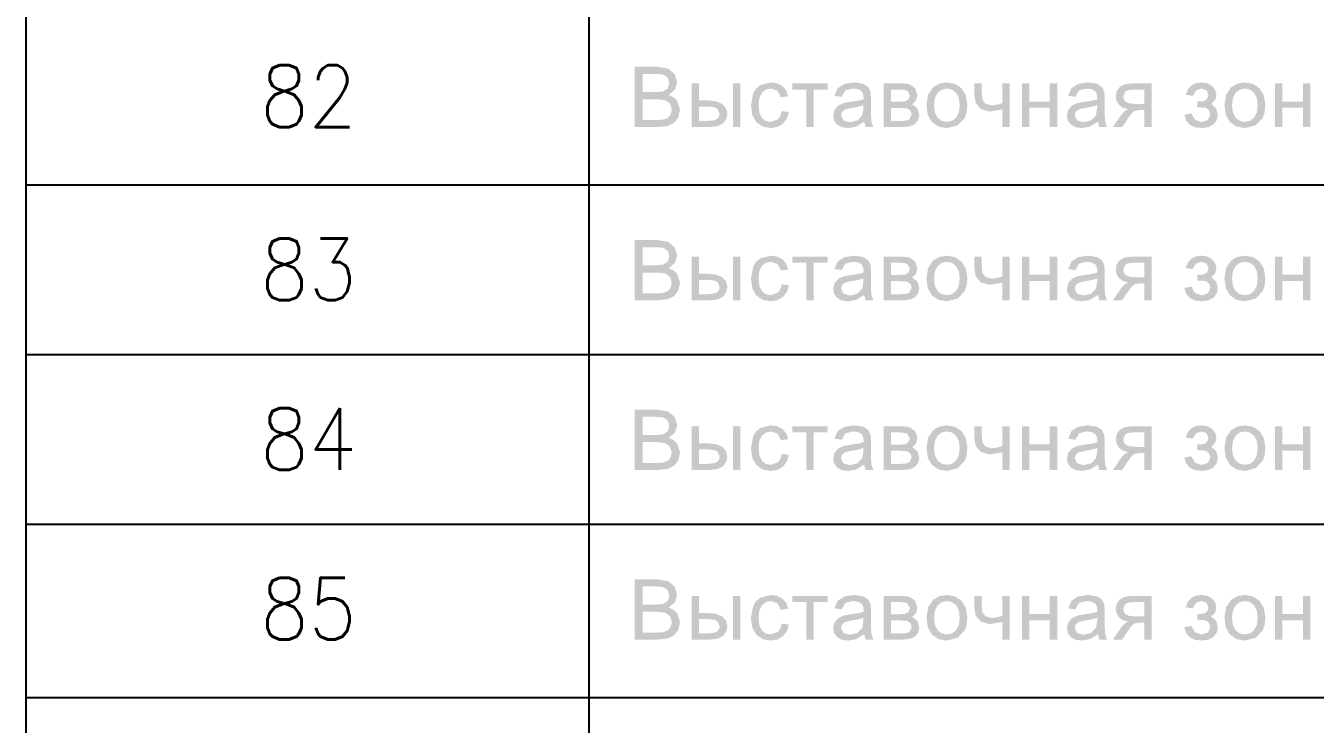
# Model space of a CAD drawing. Header units: millimetres. Extents: x 0 to 420, y 0 to 297.
# Drawn here: x 28.91 to 44.04, y 66.32 to 74.51 of the extents above; entities that cross this region are included whole.
import ezdxf

# ---------------------------------------------------------------- set-up
doc = ezdxf.new("R2010")
doc.units = ezdxf.units.MM
doc.layers.get('0').update_dxf_attribs({"linetype": 'CONTINUOUS'})
doc.styles.get("Standard").update_dxf_attribs({"font": 'STANDARD'})

msp = doc.modelspace()

# ---------------------------------------------------------------- hatches: boundary and pattern name
at = {"true_color": 0x0000fb}
h = msp.add_hatch(color=0, dxfattribs=at)
h.paths.add_polyline_path([(36.055543, 73.321333), (36.055543, 74.028543), (36.321228, 74.028543), (36.450764, 74.007045), (36.527383, 73.940899), (36.555495, 73.847744), (36.53069, 73.761754), (36.456276, 73.697813), (36.513051, 73.671768), (36.554944, 73.633321), (36.58967, 73.526385), (36.568724, 73.433781), (36.51691, 73.368187), (36.439188, 73.332909), (36.325087, 73.321333)], flags=0)
h.paths.add_polyline_path([(36.149249, 73.731437), (36.301936, 73.731437), (36.391233, 73.739706), (36.445252, 73.774432), (36.463442, 73.83672), (36.446354, 73.898456), (36.397847, 73.934836), (36.355266, 73.942277), (36.29036, 73.944758), (36.149249, 73.944758)], flags=0)
h.paths.add_polyline_path([(36.149249, 73.404567), (36.325087, 73.404567), (36.389028, 73.408425), (36.443047, 73.427167), (36.478325, 73.466854), (36.492656, 73.526385), (36.472261, 73.595287), (36.416037, 73.636077), (36.31296, 73.647653), (36.149249, 73.647653)], flags=0)
h = msp.add_hatch(color=0, dxfattribs=at)
h.paths.add_polyline_path([(37.209582, 73.833412), (37.296123, 73.833412), (37.296123, 73.321333), (37.209582, 73.321333)], flags=0)
h.paths.add_polyline_path([(36.723962, 73.833412), (36.810502, 73.833412), (36.810502, 73.633321), (36.920746, 73.633321), (37.01583, 73.62271), (37.08611, 73.591429), (37.129794, 73.541957), (37.144539, 73.476776), (37.132274, 73.4169), (37.096032, 73.366533), (37.03278, 73.332564), (36.940589, 73.321333), (36.723962, 73.321333)], flags=0)
h.paths.add_polyline_path([(36.810502, 73.392991), (36.902004, 73.392991), (36.972284, 73.397952), (37.019413, 73.412835), (37.045734, 73.438742), (37.054691, 73.476225), (37.028233, 73.535205), (36.986409, 73.555049), (36.91358, 73.561663), (36.810502, 73.561663)], flags=0)
for points in [[(37.782222, 73.508747), (37.867109, 73.497722), (37.842236, 73.41883), (37.795451, 73.359367), (37.731303, 73.32216), (37.65434, 73.309758), (37.559186, 73.326777), (37.485117, 73.378109), (37.437023, 73.461687), (37.421176, 73.575444), (37.448737, 73.720413), (37.483394, 73.774639), (37.532521, 73.813569), (37.654891, 73.844988), (37.730408, 73.834308), (37.791041, 73.802544), (37.834519, 73.751626), (37.859392, 73.682931), (37.774505, 73.670253), (37.732061, 73.747423), (37.658199, 73.773881), (37.598529, 73.761961), (37.551263, 73.726477), (37.520533, 73.665774), (37.510473, 73.5782), (37.520119, 73.488489), (37.549609, 73.427718), (37.595222, 73.392991), (37.653238, 73.381416), (37.738676, 73.412284), (37.766443, 73.45204)], [(37.905564, 73.833412), (38.321731, 73.833412), (38.321731, 73.761754), (38.156918, 73.761754), (38.156918, 73.321333), (38.070928, 73.321333), (38.070928, 73.761754), (37.905564, 73.761754)], [(40.041543, 73.833412), (40.128635, 73.833412), (40.128635, 73.736398), (40.135801, 73.645448), (40.17163, 73.59639), (40.243288, 73.575444), (40.299512, 73.581783), (40.370619, 73.601351), (40.370619, 73.833412), (40.457711, 73.833412), (40.457711, 73.321333), (40.370619, 73.321333), (40.370619, 73.528039), (40.221239, 73.502683), (40.118162, 73.532449), (40.057528, 73.604658), (40.041543, 73.699467)], [(40.600048, 73.833412), (40.68714, 73.833412), (40.68714, 73.620643), (40.92747, 73.620643), (40.92747, 73.833412), (41.014562, 73.833412), (41.014562, 73.321333), (40.92747, 73.321333), (40.92747, 73.548434), (40.68714, 73.548434), (40.68714, 73.321333), (40.600048, 73.321333)], [(42.65949, 73.552844), (42.65949, 73.620643), (42.734455, 73.625053), (42.771937, 73.648204), (42.790128, 73.696711), (42.766425, 73.752935), (42.706343, 73.773881), (42.643849, 73.752108), (42.603266, 73.68734), (42.521135, 73.701121), (42.547059, 73.764063), (42.586729, 73.809021), (42.640042, 73.835996), (42.706894, 73.844988), (42.779999, 73.833826), (42.835327, 73.800339), (42.870329, 73.751212), (42.882181, 73.693404), (42.866953, 73.636904), (42.821547, 73.593634), (42.879424, 73.540717), (42.898717, 73.464649), (42.886039, 73.402086), (42.848556, 73.352753), (42.788198, 73.320507), (42.707997, 73.309758), (42.629638, 73.319482), (42.569779, 73.348687), (42.528318, 73.397427), (42.505149, 73.465752), (42.586729, 73.482839), (42.631378, 73.406772), (42.70965, 73.379762), (42.782411, 73.404567), (42.811625, 73.467957), (42.793435, 73.519771), (42.754299, 73.547883), (42.679333, 73.553395)], [(43.57019, 73.833412), (43.657282, 73.833412), (43.657282, 73.620643), (43.897612, 73.620643), (43.897612, 73.833412), (43.984704, 73.833412), (43.984704, 73.321333), (43.897612, 73.321333), (43.897612, 73.548434), (43.657282, 73.548434), (43.657282, 73.321333), (43.57019, 73.321333)], [(37.782222, 71.476747), (37.867109, 71.465722), (37.842236, 71.38683), (37.795451, 71.327367), (37.731303, 71.29016), (37.65434, 71.277758), (37.559186, 71.294777), (37.485117, 71.346109), (37.437023, 71.429687), (37.421176, 71.543444), (37.448737, 71.688413), (37.483394, 71.742639), (37.532521, 71.781569), (37.654891, 71.812988), (37.730408, 71.802308), (37.791041, 71.770544), (37.834519, 71.719626), (37.859392, 71.650931), (37.774505, 71.638253), (37.732061, 71.715423), (37.658199, 71.741881), (37.598529, 71.729961), (37.551263, 71.694477), (37.520533, 71.633774), (37.510473, 71.5462), (37.520119, 71.456489), (37.549609, 71.395718), (37.595222, 71.360991), (37.653238, 71.349416), (37.738676, 71.380284), (37.766443, 71.42004)], [(37.905564, 71.801412), (38.321731, 71.801412), (38.321731, 71.729754), (38.156918, 71.729754), (38.156918, 71.289333), (38.070928, 71.289333), (38.070928, 71.729754), (37.905564, 71.729754)], [(40.041543, 71.801412), (40.128635, 71.801412), (40.128635, 71.704398), (40.135801, 71.613448), (40.17163, 71.56439), (40.243288, 71.543444), (40.299512, 71.549783), (40.370619, 71.569351), (40.370619, 71.801412), (40.457711, 71.801412), (40.457711, 71.289333), (40.370619, 71.289333), (40.370619, 71.496039), (40.221239, 71.470683), (40.118162, 71.500449), (40.057528, 71.572658), (40.041543, 71.667467)], [(40.600048, 71.801412), (40.68714, 71.801412), (40.68714, 71.588643), (40.92747, 71.588643), (40.92747, 71.801412), (41.014562, 71.801412), (41.014562, 71.289333), (40.92747, 71.289333), (40.92747, 71.516434), (40.68714, 71.516434), (40.68714, 71.289333), (40.600048, 71.289333)], [(42.65949, 71.520844), (42.65949, 71.588643), (42.734455, 71.593053), (42.771937, 71.616204), (42.790128, 71.664711), (42.766425, 71.720935), (42.706343, 71.741881), (42.643849, 71.720108), (42.603266, 71.65534), (42.521135, 71.669121), (42.547059, 71.732063), (42.586729, 71.777021), (42.640042, 71.803996), (42.706894, 71.812988), (42.779999, 71.801826), (42.835327, 71.768339), (42.870329, 71.719212), (42.882181, 71.661404), (42.866953, 71.604904), (42.821547, 71.561634), (42.879424, 71.508717), (42.898717, 71.432649), (42.886039, 71.370086), (42.848556, 71.320753), (42.788198, 71.288507), (42.707997, 71.277758), (42.629638, 71.287482), (42.569779, 71.316687), (42.528318, 71.365427), (42.505149, 71.433752), (42.586729, 71.450839), (42.631378, 71.374772), (42.70965, 71.347762), (42.782411, 71.372567), (42.811625, 71.435957), (42.793435, 71.487771), (42.754299, 71.515883), (42.679333, 71.521395)], [(43.57019, 71.801412), (43.657282, 71.801412), (43.657282, 71.588643), (43.897612, 71.588643), (43.897612, 71.801412), (43.984704, 71.801412), (43.984704, 71.289333), (43.897612, 71.289333), (43.897612, 71.516434), (43.657282, 71.516434), (43.657282, 71.289333), (43.57019, 71.289333)], [(37.782222, 69.48708), (37.867109, 69.476056), (37.842236, 69.397163), (37.795451, 69.337701), (37.731303, 69.300493), (37.65434, 69.288091), (37.559186, 69.30511), (37.485117, 69.356442), (37.437023, 69.44002), (37.421176, 69.553777), (37.448737, 69.698747), (37.483394, 69.752972), (37.532521, 69.791902), (37.654891, 69.823321), (37.730408, 69.812641), (37.791041, 69.780878), (37.834519, 69.729959), (37.859392, 69.661264), (37.774505, 69.648586), (37.732061, 69.725756), (37.658199, 69.752214), (37.598529, 69.740294), (37.551263, 69.70481), (37.520533, 69.644107), (37.510473, 69.556533), (37.520119, 69.466823), (37.549609, 69.406051), (37.595222, 69.371325), (37.653238, 69.359749), (37.738676, 69.390617), (37.766443, 69.430374)], [(37.905564, 69.811746), (38.321731, 69.811746), (38.321731, 69.740088), (38.156918, 69.740088), (38.156918, 69.299667), (38.070928, 69.299667), (38.070928, 69.740088), (37.905564, 69.740088)], [(40.041543, 69.811746), (40.128635, 69.811746), (40.128635, 69.714732), (40.135801, 69.623781), (40.17163, 69.574723), (40.243288, 69.553777), (40.299512, 69.560116), (40.370619, 69.579684), (40.370619, 69.811746), (40.457711, 69.811746), (40.457711, 69.299667), (40.370619, 69.299667), (40.370619, 69.506372), (40.221239, 69.481016), (40.118162, 69.510782), (40.057528, 69.582991), (40.041543, 69.6778)], [(40.600048, 69.811746), (40.68714, 69.811746), (40.68714, 69.598977), (40.92747, 69.598977), (40.92747, 69.811746), (41.014562, 69.811746), (41.014562, 69.299667), (40.92747, 69.299667), (40.92747, 69.526767), (40.68714, 69.526767), (40.68714, 69.299667), (40.600048, 69.299667)], [(42.65949, 69.531177), (42.65949, 69.598977), (42.734455, 69.603386), (42.771937, 69.626537), (42.790128, 69.675044), (42.766425, 69.731268), (42.706343, 69.752214), (42.643849, 69.730441), (42.603266, 69.665674), (42.521135, 69.679454), (42.547059, 69.742396), (42.586729, 69.787354), (42.640042, 69.814329), (42.706894, 69.823321), (42.779999, 69.812159), (42.835327, 69.778673), (42.870329, 69.729546), (42.882181, 69.671737), (42.866953, 69.615237), (42.821547, 69.571967), (42.879424, 69.51905), (42.898717, 69.442983), (42.886039, 69.38042), (42.848556, 69.331086), (42.788198, 69.29884), (42.707997, 69.288091), (42.629638, 69.297815), (42.569779, 69.327021), (42.528318, 69.37576), (42.505149, 69.444085), (42.586729, 69.461173), (42.631378, 69.385105), (42.70965, 69.358095), (42.782411, 69.3829), (42.811625, 69.44629), (42.793435, 69.498104), (42.754299, 69.526216), (42.679333, 69.531728)], [(43.57019, 69.811746), (43.657282, 69.811746), (43.657282, 69.598977), (43.897612, 69.598977), (43.897612, 69.811746), (43.984704, 69.811746), (43.984704, 69.299667), (43.897612, 69.299667), (43.897612, 69.526767), (43.657282, 69.526767), (43.657282, 69.299667), (43.57019, 69.299667)], [(37.782222, 67.497413), (37.867109, 67.486389), (37.842236, 67.407496), (37.795451, 67.348034), (37.731303, 67.310827), (37.65434, 67.298424), (37.559186, 67.315443), (37.485117, 67.366775), (37.437023, 67.450353), (37.421176, 67.56411), (37.448737, 67.70908), (37.483394, 67.763306), (37.532521, 67.802235), (37.654891, 67.833655), (37.730408, 67.822975), (37.791041, 67.791211), (37.834519, 67.740292), (37.859392, 67.671597), (37.774505, 67.658919), (37.732061, 67.736089), (37.658199, 67.762548), (37.598529, 67.750628), (37.551263, 67.715143), (37.520533, 67.654441), (37.510473, 67.566866), (37.520119, 67.477156), (37.549609, 67.416385), (37.595222, 67.381658), (37.653238, 67.370082), (37.738676, 67.400951), (37.766443, 67.440707)], [(37.905564, 67.822079), (38.321731, 67.822079), (38.321731, 67.750421), (38.156918, 67.750421), (38.156918, 67.31), (38.070928, 67.31), (38.070928, 67.750421), (37.905564, 67.750421)], [(40.041543, 67.822079), (40.128635, 67.822079), (40.128635, 67.725065), (40.135801, 67.634115), (40.17163, 67.585056), (40.243288, 67.56411), (40.299512, 67.570449), (40.370619, 67.590017), (40.370619, 67.822079), (40.457711, 67.822079), (40.457711, 67.31), (40.370619, 67.31), (40.370619, 67.516706), (40.221239, 67.49135), (40.118162, 67.521115), (40.057528, 67.593325), (40.041543, 67.688134)], [(40.600048, 67.822079), (40.68714, 67.822079), (40.68714, 67.60931), (40.92747, 67.60931), (40.92747, 67.822079), (41.014562, 67.822079), (41.014562, 67.31), (40.92747, 67.31), (40.92747, 67.537101), (40.68714, 67.537101), (40.68714, 67.31), (40.600048, 67.31)], [(42.65949, 67.54151), (42.65949, 67.60931), (42.734455, 67.61372), (42.771937, 67.636871), (42.790128, 67.685378), (42.766425, 67.741602), (42.706343, 67.762548), (42.643849, 67.740775), (42.603266, 67.676007), (42.521135, 67.689787), (42.547059, 67.752729), (42.586729, 67.797688), (42.640042, 67.824663), (42.706894, 67.833655), (42.779999, 67.822492), (42.835327, 67.789006), (42.870329, 67.739879), (42.882181, 67.68207), (42.866953, 67.625571), (42.821547, 67.5823), (42.879424, 67.529384), (42.898717, 67.453316), (42.886039, 67.390753), (42.848556, 67.341419), (42.788198, 67.309173), (42.707997, 67.298424), (42.629638, 67.308148), (42.569779, 67.337354), (42.528318, 67.386094), (42.505149, 67.454418), (42.586729, 67.471506), (42.631378, 67.395438), (42.70965, 67.368429), (42.782411, 67.393234), (42.811625, 67.456623), (42.793435, 67.508437), (42.754299, 67.536549), (42.679333, 67.542062)], [(43.57019, 67.822079), (43.657282, 67.822079), (43.657282, 67.60931), (43.897612, 67.60931), (43.897612, 67.822079), (43.984704, 67.822079), (43.984704, 67.31), (43.897612, 67.31), (43.897612, 67.537101), (43.657282, 67.537101), (43.657282, 67.31), (43.57019, 67.31)]]:
    msp.add_hatch(color=0, dxfattribs=at).paths.add_polyline_path(points, flags=0)
h = msp.add_hatch(color=0, dxfattribs=at)
h.paths.add_polyline_path([(38.749386, 73.384723), (38.65623, 73.326294), (38.560319, 73.309758), (38.485629, 73.320093), (38.430783, 73.351099), (38.396814, 73.397952), (38.385583, 73.456381), (38.402671, 73.524732), (38.44732, 73.574892), (38.510158, 73.603556), (38.587328, 73.616785), (38.678141, 73.630014), (38.741669, 73.64655), (38.74222, 73.66915), (38.736087, 73.714281), (38.717966, 73.744115), (38.676212, 73.765957), (38.618748, 73.77333), (38.528348, 73.751832), (38.485353, 73.675765), (38.400466, 73.68734), (38.4385, 73.775535), (38.515119, 73.826798), (38.631425, 73.844988), (38.73781, 73.829554), (38.798444, 73.790418), (38.825453, 73.731989), (38.829863, 73.651511), (38.829863, 73.535756), (38.831172, 73.43702), (38.835375, 73.382518), (38.857424, 73.321333), (38.766473, 73.321333)], flags=0)
h.paths.add_polyline_path([(38.741669, 73.5782), (38.68262, 73.560285), (38.600006, 73.545678), (38.52449, 73.528039), (38.490314, 73.499927), (38.478188, 73.458586), (38.504095, 73.400708), (38.581265, 73.377557), (38.670562, 73.399606), (38.727888, 73.459688), (38.741669, 73.54678)], flags=0)
h = msp.add_hatch(color=0, dxfattribs=at)
h.paths.add_polyline_path([(38.976667, 73.833412), (39.176759, 73.833412), (39.240906, 73.830243), (39.28645, 73.821286), (39.348187, 73.776086), (39.374094, 73.697813), (39.35866, 73.633321), (39.31346, 73.588122), (39.372991, 73.542922), (39.397245, 73.464649), (39.381604, 73.401122), (39.344879, 73.356611), (39.287002, 73.330084), (39.207627, 73.321333), (38.976667, 73.321333)], flags=0)
h.paths.add_polyline_path([(39.063759, 73.617887), (39.156364, 73.617887), (39.23188, 73.623399), (39.269363, 73.647102), (39.285899, 73.689545), (39.257236, 73.745769), (39.218306, 73.757689), (39.15912, 73.761754), (39.063759, 73.761754)], flags=0)
h.paths.add_polyline_path([(39.063759, 73.392991), (39.177861, 73.392991), (39.239942, 73.397194), (39.279285, 73.410079), (39.307948, 73.469059), (39.291963, 73.514259), (39.250621, 73.541268), (39.16849, 73.54678), (39.063759, 73.54678)], flags=0)
h = msp.add_hatch(color=0, dxfattribs=at)
h.paths.add_polyline_path([(39.480225, 73.577648), (39.499793, 73.701327), (39.559049, 73.788213), (39.632291, 73.830656), (39.720004, 73.844988), (39.815984, 73.827625), (39.892534, 73.775535), (39.942901, 73.693197), (39.959782, 73.584814), (39.952341, 73.496069), (39.930017, 73.42882), (39.844027, 73.341177), (39.720004, 73.309758), (39.622852, 73.326845), (39.546371, 73.37866), (39.496761, 73.462651)], flags=0)
h.paths.add_polyline_path([(39.568971, 73.577648), (39.579719, 73.491177), (39.611965, 73.429923), (39.660403, 73.393474), (39.720004, 73.381416), (39.779121, 73.393543), (39.827491, 73.430474), (39.859737, 73.492417), (39.870485, 73.580405), (39.859737, 73.6635), (39.827491, 73.724272), (39.779121, 73.760996), (39.720004, 73.77333), (39.660403, 73.760996), (39.611965, 73.724272), (39.579719, 73.663156)], flags=0)
h = msp.add_hatch(color=0, dxfattribs=at)
h.paths.add_polyline_path([(41.491365, 73.384723), (41.39821, 73.326294), (41.302298, 73.309758), (41.227608, 73.320093), (41.172763, 73.351099), (41.138794, 73.397952), (41.127563, 73.456381), (41.144651, 73.524732), (41.189299, 73.574892), (41.252138, 73.603556), (41.329308, 73.616785), (41.42012, 73.630014), (41.483648, 73.64655), (41.484199, 73.66915), (41.478067, 73.714281), (41.459946, 73.744115), (41.418191, 73.765957), (41.360727, 73.77333), (41.270328, 73.751832), (41.227333, 73.675765), (41.142446, 73.68734), (41.18048, 73.775535), (41.257099, 73.826798), (41.373405, 73.844988), (41.479789, 73.829554), (41.540423, 73.790418), (41.567433, 73.731989), (41.571842, 73.651511), (41.571842, 73.535756), (41.573152, 73.43702), (41.577355, 73.382518), (41.599403, 73.321333), (41.508453, 73.321333)], flags=0)
h.paths.add_polyline_path([(41.483648, 73.5782), (41.424599, 73.560285), (41.341986, 73.545678), (41.266469, 73.528039), (41.232294, 73.499927), (41.220167, 73.458586), (41.246074, 73.400708), (41.323244, 73.377557), (41.412541, 73.399606), (41.469868, 73.459688), (41.483648, 73.54678)], flags=0)
h = msp.add_hatch(color=0, dxfattribs=at)
h.paths.add_polyline_path([(42.121585, 73.833412), (42.121585, 73.321333), (42.035044, 73.321333), (42.035044, 73.520873), (41.984884, 73.520873), (41.916533, 73.508747), (41.889179, 73.484011), (41.85149, 73.43323), (41.775422, 73.321333), (41.667935, 73.321333), (41.761642, 73.459137), (41.804361, 73.508609), (41.84708, 73.530795), (41.782243, 73.549054), (41.736837, 73.584263), (41.709827, 73.630841), (41.701008, 73.684033), (41.712652, 73.744253), (41.747861, 73.792071), (41.805188, 73.823077), (41.884011, 73.833412)], flags=0)
h.paths.add_polyline_path([(42.035044, 73.761754), (41.911572, 73.761754), (41.847562, 73.755622), (41.811251, 73.737501), (41.789202, 73.681277), (41.797471, 73.641452), (41.822275, 73.614029), (41.867888, 73.597906), (41.939133, 73.592531), (42.035044, 73.592531)], flags=0)
h = msp.add_hatch(color=0, dxfattribs=at)
h.paths.add_polyline_path([(42.97635, 73.577648), (42.995918, 73.701327), (43.055173, 73.788213), (43.128416, 73.830656), (43.216128, 73.844988), (43.312109, 73.827625), (43.388659, 73.775535), (43.439026, 73.693197), (43.455907, 73.584814), (43.448466, 73.496069), (43.426141, 73.42882), (43.340152, 73.341177), (43.216128, 73.309758), (43.118977, 73.326845), (43.042495, 73.37866), (42.992886, 73.462651)], flags=0)
h.paths.add_polyline_path([(43.065095, 73.577648), (43.075844, 73.491177), (43.10809, 73.429923), (43.156528, 73.393474), (43.216128, 73.381416), (43.275246, 73.393543), (43.323615, 73.430474), (43.355861, 73.492417), (43.36661, 73.580405), (43.355861, 73.6635), (43.323615, 73.724272), (43.275246, 73.760996), (43.216128, 73.77333), (43.156528, 73.760996), (43.10809, 73.724272), (43.075844, 73.663156)], flags=0)
h = msp.add_hatch(color=0, dxfattribs=at)
h.paths.add_polyline_path([(36.055543, 71.289333), (36.055543, 71.996543), (36.321228, 71.996543), (36.450764, 71.975045), (36.527383, 71.908899), (36.555495, 71.815744), (36.53069, 71.729754), (36.456276, 71.665813), (36.513051, 71.639768), (36.554944, 71.601321), (36.58967, 71.494385), (36.568724, 71.401781), (36.51691, 71.336187), (36.439188, 71.300909), (36.325087, 71.289333)], flags=0)
h.paths.add_polyline_path([(36.149249, 71.699437), (36.301936, 71.699437), (36.391233, 71.707706), (36.445252, 71.742432), (36.463442, 71.80472), (36.446354, 71.866456), (36.397847, 71.902836), (36.355266, 71.910277), (36.29036, 71.912758), (36.149249, 71.912758)], flags=0)
h.paths.add_polyline_path([(36.149249, 71.372567), (36.325087, 71.372567), (36.389028, 71.376425), (36.443047, 71.395167), (36.478325, 71.434854), (36.492656, 71.494385), (36.472261, 71.563287), (36.416037, 71.604077), (36.31296, 71.615653), (36.149249, 71.615653)], flags=0)
h = msp.add_hatch(color=0, dxfattribs=at)
h.paths.add_polyline_path([(37.209582, 71.801412), (37.296123, 71.801412), (37.296123, 71.289333), (37.209582, 71.289333)], flags=0)
h.paths.add_polyline_path([(36.723962, 71.801412), (36.810502, 71.801412), (36.810502, 71.601321), (36.920746, 71.601321), (37.01583, 71.59071), (37.08611, 71.559429), (37.129794, 71.509957), (37.144539, 71.444776), (37.132274, 71.3849), (37.096032, 71.334533), (37.03278, 71.300564), (36.940589, 71.289333), (36.723962, 71.289333)], flags=0)
h.paths.add_polyline_path([(36.810502, 71.360991), (36.902004, 71.360991), (36.972284, 71.365952), (37.019413, 71.380835), (37.045734, 71.406742), (37.054691, 71.444225), (37.028233, 71.503205), (36.986409, 71.523049), (36.91358, 71.529663), (36.810502, 71.529663)], flags=0)
h = msp.add_hatch(color=0, dxfattribs=at)
h.paths.add_polyline_path([(38.749386, 71.352723), (38.65623, 71.294294), (38.560319, 71.277758), (38.485629, 71.288093), (38.430783, 71.319099), (38.396814, 71.365952), (38.385583, 71.424381), (38.402671, 71.492732), (38.44732, 71.542892), (38.510158, 71.571556), (38.587328, 71.584785), (38.678141, 71.598014), (38.741669, 71.61455), (38.74222, 71.63715), (38.736087, 71.682281), (38.717966, 71.712115), (38.676212, 71.733957), (38.618748, 71.74133), (38.528348, 71.719832), (38.485353, 71.643765), (38.400466, 71.65534), (38.4385, 71.743535), (38.515119, 71.794798), (38.631425, 71.812988), (38.73781, 71.797554), (38.798444, 71.758418), (38.825453, 71.699989), (38.829863, 71.619511), (38.829863, 71.503756), (38.831172, 71.40502), (38.835375, 71.350518), (38.857424, 71.289333), (38.766473, 71.289333)], flags=0)
h.paths.add_polyline_path([(38.741669, 71.5462), (38.68262, 71.528285), (38.600006, 71.513678), (38.52449, 71.496039), (38.490314, 71.467927), (38.478188, 71.426586), (38.504095, 71.368708), (38.581265, 71.345557), (38.670562, 71.367606), (38.727888, 71.427688), (38.741669, 71.51478)], flags=0)
h = msp.add_hatch(color=0, dxfattribs=at)
h.paths.add_polyline_path([(38.976667, 71.801412), (39.176759, 71.801412), (39.240906, 71.798243), (39.28645, 71.789286), (39.348187, 71.744086), (39.374094, 71.665813), (39.35866, 71.601321), (39.31346, 71.556122), (39.372991, 71.510922), (39.397245, 71.432649), (39.381604, 71.369122), (39.344879, 71.324611), (39.287002, 71.298084), (39.207627, 71.289333), (38.976667, 71.289333)], flags=0)
h.paths.add_polyline_path([(39.063759, 71.585887), (39.156364, 71.585887), (39.23188, 71.591399), (39.269363, 71.615102), (39.285899, 71.657545), (39.257236, 71.713769), (39.218306, 71.725689), (39.15912, 71.729754), (39.063759, 71.729754)], flags=0)
h.paths.add_polyline_path([(39.063759, 71.360991), (39.177861, 71.360991), (39.239942, 71.365194), (39.279285, 71.378079), (39.307948, 71.437059), (39.291963, 71.482259), (39.250621, 71.509268), (39.16849, 71.51478), (39.063759, 71.51478)], flags=0)
h = msp.add_hatch(color=0, dxfattribs=at)
h.paths.add_polyline_path([(39.480225, 71.545648), (39.499793, 71.669327), (39.559049, 71.756213), (39.632291, 71.798656), (39.720004, 71.812988), (39.815984, 71.795625), (39.892534, 71.743535), (39.942901, 71.661197), (39.959782, 71.552814), (39.952341, 71.464069), (39.930017, 71.39682), (39.844027, 71.309177), (39.720004, 71.277758), (39.622852, 71.294845), (39.546371, 71.34666), (39.496761, 71.430651)], flags=0)
h.paths.add_polyline_path([(39.568971, 71.545648), (39.579719, 71.459177), (39.611965, 71.397923), (39.660403, 71.361474), (39.720004, 71.349416), (39.779121, 71.361543), (39.827491, 71.398474), (39.859737, 71.460417), (39.870485, 71.548405), (39.859737, 71.6315), (39.827491, 71.692272), (39.779121, 71.728996), (39.720004, 71.74133), (39.660403, 71.728996), (39.611965, 71.692272), (39.579719, 71.631156)], flags=0)
h = msp.add_hatch(color=0, dxfattribs=at)
h.paths.add_polyline_path([(41.491365, 71.352723), (41.39821, 71.294294), (41.302298, 71.277758), (41.227608, 71.288093), (41.172763, 71.319099), (41.138794, 71.365952), (41.127563, 71.424381), (41.144651, 71.492732), (41.189299, 71.542892), (41.252138, 71.571556), (41.329308, 71.584785), (41.42012, 71.598014), (41.483648, 71.61455), (41.484199, 71.63715), (41.478067, 71.682281), (41.459946, 71.712115), (41.418191, 71.733957), (41.360727, 71.74133), (41.270328, 71.719832), (41.227333, 71.643765), (41.142446, 71.65534), (41.18048, 71.743535), (41.257099, 71.794798), (41.373405, 71.812988), (41.479789, 71.797554), (41.540423, 71.758418), (41.567433, 71.699989), (41.571842, 71.619511), (41.571842, 71.503756), (41.573152, 71.40502), (41.577355, 71.350518), (41.599403, 71.289333), (41.508453, 71.289333)], flags=0)
h.paths.add_polyline_path([(41.483648, 71.5462), (41.424599, 71.528285), (41.341986, 71.513678), (41.266469, 71.496039), (41.232294, 71.467927), (41.220167, 71.426586), (41.246074, 71.368708), (41.323244, 71.345557), (41.412541, 71.367606), (41.469868, 71.427688), (41.483648, 71.51478)], flags=0)
h = msp.add_hatch(color=0, dxfattribs=at)
h.paths.add_polyline_path([(42.121585, 71.801412), (42.121585, 71.289333), (42.035044, 71.289333), (42.035044, 71.488873), (41.984884, 71.488873), (41.916533, 71.476747), (41.889179, 71.452011), (41.85149, 71.40123), (41.775422, 71.289333), (41.667935, 71.289333), (41.761642, 71.427137), (41.804361, 71.476609), (41.84708, 71.498795), (41.782243, 71.517054), (41.736837, 71.552263), (41.709827, 71.598841), (41.701008, 71.652033), (41.712652, 71.712253), (41.747861, 71.760071), (41.805188, 71.791077), (41.884011, 71.801412)], flags=0)
h.paths.add_polyline_path([(42.035044, 71.729754), (41.911572, 71.729754), (41.847562, 71.723622), (41.811251, 71.705501), (41.789202, 71.649277), (41.797471, 71.609452), (41.822275, 71.582029), (41.867888, 71.565906), (41.939133, 71.560531), (42.035044, 71.560531)], flags=0)
h = msp.add_hatch(color=0, dxfattribs=at)
h.paths.add_polyline_path([(42.97635, 71.545648), (42.995918, 71.669327), (43.055173, 71.756213), (43.128416, 71.798656), (43.216128, 71.812988), (43.312109, 71.795625), (43.388659, 71.743535), (43.439026, 71.661197), (43.455907, 71.552814), (43.448466, 71.464069), (43.426141, 71.39682), (43.340152, 71.309177), (43.216128, 71.277758), (43.118977, 71.294845), (43.042495, 71.34666), (42.992886, 71.430651)], flags=0)
h.paths.add_polyline_path([(43.065095, 71.545648), (43.075844, 71.459177), (43.10809, 71.397923), (43.156528, 71.361474), (43.216128, 71.349416), (43.275246, 71.361543), (43.323615, 71.398474), (43.355861, 71.460417), (43.36661, 71.548405), (43.355861, 71.6315), (43.323615, 71.692272), (43.275246, 71.728996), (43.216128, 71.74133), (43.156528, 71.728996), (43.10809, 71.692272), (43.075844, 71.631156)], flags=0)
h = msp.add_hatch(color=0, dxfattribs=at)
h.paths.add_polyline_path([(36.055543, 69.299667), (36.055543, 70.006876), (36.321228, 70.006876), (36.450764, 69.985378), (36.527383, 69.919233), (36.555495, 69.826077), (36.53069, 69.740088), (36.456276, 69.676147), (36.513051, 69.650102), (36.554944, 69.611655), (36.58967, 69.504719), (36.568724, 69.412115), (36.51691, 69.34652), (36.439188, 69.311242), (36.325087, 69.299667)], flags=0)
h.paths.add_polyline_path([(36.149249, 69.709771), (36.301936, 69.709771), (36.391233, 69.718039), (36.445252, 69.752766), (36.463442, 69.815053), (36.446354, 69.876789), (36.397847, 69.913169), (36.355266, 69.920611), (36.29036, 69.923091), (36.149249, 69.923091)], flags=0)
h.paths.add_polyline_path([(36.149249, 69.3829), (36.325087, 69.3829), (36.389028, 69.386759), (36.443047, 69.4055), (36.478325, 69.445187), (36.492656, 69.504719), (36.472261, 69.573621), (36.416037, 69.614411), (36.31296, 69.625986), (36.149249, 69.625986)], flags=0)
h = msp.add_hatch(color=0, dxfattribs=at)
h.paths.add_polyline_path([(37.209582, 69.811746), (37.296123, 69.811746), (37.296123, 69.299667), (37.209582, 69.299667)], flags=0)
h.paths.add_polyline_path([(36.723962, 69.811746), (36.810502, 69.811746), (36.810502, 69.611655), (36.920746, 69.611655), (37.01583, 69.601044), (37.08611, 69.569762), (37.129794, 69.520291), (37.144539, 69.455109), (37.132274, 69.395234), (37.096032, 69.344866), (37.03278, 69.310898), (36.940589, 69.299667), (36.723962, 69.299667)], flags=0)
h.paths.add_polyline_path([(36.810502, 69.371325), (36.902004, 69.371325), (36.972284, 69.376286), (37.019413, 69.391168), (37.045734, 69.417076), (37.054691, 69.454558), (37.028233, 69.513538), (36.986409, 69.533382), (36.91358, 69.539997), (36.810502, 69.539997)], flags=0)
h = msp.add_hatch(color=0, dxfattribs=at)
h.paths.add_polyline_path([(38.749386, 69.363056), (38.65623, 69.304628), (38.560319, 69.288091), (38.485629, 69.298426), (38.430783, 69.329432), (38.396814, 69.376286), (38.385583, 69.434714), (38.402671, 69.503065), (38.44732, 69.553226), (38.510158, 69.581889), (38.587328, 69.595118), (38.678141, 69.608347), (38.741669, 69.624884), (38.74222, 69.647484), (38.736087, 69.692614), (38.717966, 69.722449), (38.676212, 69.744291), (38.618748, 69.751663), (38.528348, 69.730166), (38.485353, 69.654098), (38.400466, 69.665674), (38.4385, 69.753868), (38.515119, 69.805131), (38.631425, 69.823321), (38.73781, 69.807887), (38.798444, 69.768751), (38.825453, 69.710322), (38.829863, 69.629845), (38.829863, 69.514089), (38.831172, 69.415353), (38.835375, 69.360852), (38.857424, 69.299667), (38.766473, 69.299667)], flags=0)
h.paths.add_polyline_path([(38.741669, 69.556533), (38.68262, 69.538618), (38.600006, 69.524011), (38.52449, 69.506372), (38.490314, 69.47826), (38.478188, 69.436919), (38.504095, 69.379042), (38.581265, 69.355891), (38.670562, 69.377939), (38.727888, 69.438022), (38.741669, 69.525114)], flags=0)
h = msp.add_hatch(color=0, dxfattribs=at)
h.paths.add_polyline_path([(38.976667, 69.811746), (39.176759, 69.811746), (39.240906, 69.808576), (39.28645, 69.799619), (39.348187, 69.754419), (39.374094, 69.676147), (39.35866, 69.611655), (39.31346, 69.566455), (39.372991, 69.521255), (39.397245, 69.442983), (39.381604, 69.379455), (39.344879, 69.334944), (39.287002, 69.308417), (39.207627, 69.299667), (38.976667, 69.299667)], flags=0)
h.paths.add_polyline_path([(39.063759, 69.59622), (39.156364, 69.59622), (39.23188, 69.601733), (39.269363, 69.625435), (39.285899, 69.667878), (39.257236, 69.724102), (39.218306, 69.736022), (39.15912, 69.740088), (39.063759, 69.740088)], flags=0)
h.paths.add_polyline_path([(39.063759, 69.371325), (39.177861, 69.371325), (39.239942, 69.375528), (39.279285, 69.388412), (39.307948, 69.447392), (39.291963, 69.492592), (39.250621, 69.519602), (39.16849, 69.525114), (39.063759, 69.525114)], flags=0)
h = msp.add_hatch(color=0, dxfattribs=at)
h.paths.add_polyline_path([(39.480225, 69.555982), (39.499793, 69.679661), (39.559049, 69.766546), (39.632291, 69.80899), (39.720004, 69.823321), (39.815984, 69.805958), (39.892534, 69.753868), (39.942901, 69.67153), (39.959782, 69.563148), (39.952341, 69.474402), (39.930017, 69.407154), (39.844027, 69.31951), (39.720004, 69.288091), (39.622852, 69.305179), (39.546371, 69.356993), (39.496761, 69.440984)], flags=0)
h.paths.add_polyline_path([(39.568971, 69.555982), (39.579719, 69.46951), (39.611965, 69.408256), (39.660403, 69.371807), (39.720004, 69.359749), (39.779121, 69.371876), (39.827491, 69.408807), (39.859737, 69.47075), (39.870485, 69.558738), (39.859737, 69.641834), (39.827491, 69.702605), (39.779121, 69.73933), (39.720004, 69.751663), (39.660403, 69.73933), (39.611965, 69.702605), (39.579719, 69.641489)], flags=0)
h = msp.add_hatch(color=0, dxfattribs=at)
h.paths.add_polyline_path([(41.491365, 69.363056), (41.39821, 69.304628), (41.302298, 69.288091), (41.227608, 69.298426), (41.172763, 69.329432), (41.138794, 69.376286), (41.127563, 69.434714), (41.144651, 69.503065), (41.189299, 69.553226), (41.252138, 69.581889), (41.329308, 69.595118), (41.42012, 69.608347), (41.483648, 69.624884), (41.484199, 69.647484), (41.478067, 69.692614), (41.459946, 69.722449), (41.418191, 69.744291), (41.360727, 69.751663), (41.270328, 69.730166), (41.227333, 69.654098), (41.142446, 69.665674), (41.18048, 69.753868), (41.257099, 69.805131), (41.373405, 69.823321), (41.479789, 69.807887), (41.540423, 69.768751), (41.567433, 69.710322), (41.571842, 69.629845), (41.571842, 69.514089), (41.573152, 69.415353), (41.577355, 69.360852), (41.599403, 69.299667), (41.508453, 69.299667)], flags=0)
h.paths.add_polyline_path([(41.483648, 69.556533), (41.424599, 69.538618), (41.341986, 69.524011), (41.266469, 69.506372), (41.232294, 69.47826), (41.220167, 69.436919), (41.246074, 69.379042), (41.323244, 69.355891), (41.412541, 69.377939), (41.469868, 69.438022), (41.483648, 69.525114)], flags=0)
h = msp.add_hatch(color=0, dxfattribs=at)
h.paths.add_polyline_path([(42.121585, 69.811746), (42.121585, 69.299667), (42.035044, 69.299667), (42.035044, 69.499207), (41.984884, 69.499207), (41.916533, 69.48708), (41.889179, 69.462344), (41.85149, 69.411563), (41.775422, 69.299667), (41.667935, 69.299667), (41.761642, 69.43747), (41.804361, 69.486942), (41.84708, 69.509128), (41.782243, 69.527387), (41.736837, 69.562596), (41.709827, 69.609174), (41.701008, 69.662366), (41.712652, 69.722587), (41.747861, 69.770405), (41.805188, 69.80141), (41.884011, 69.811746)], flags=0)
h.paths.add_polyline_path([(42.035044, 69.740088), (41.911572, 69.740088), (41.847562, 69.733955), (41.811251, 69.715834), (41.789202, 69.65961), (41.797471, 69.619785), (41.822275, 69.592362), (41.867888, 69.576239), (41.939133, 69.570865), (42.035044, 69.570865)], flags=0)
h = msp.add_hatch(color=0, dxfattribs=at)
h.paths.add_polyline_path([(42.97635, 69.555982), (42.995918, 69.679661), (43.055173, 69.766546), (43.128416, 69.80899), (43.216128, 69.823321), (43.312109, 69.805958), (43.388659, 69.753868), (43.439026, 69.67153), (43.455907, 69.563148), (43.448466, 69.474402), (43.426141, 69.407154), (43.340152, 69.31951), (43.216128, 69.288091), (43.118977, 69.305179), (43.042495, 69.356993), (42.992886, 69.440984)], flags=0)
h.paths.add_polyline_path([(43.065095, 69.555982), (43.075844, 69.46951), (43.10809, 69.408256), (43.156528, 69.371807), (43.216128, 69.359749), (43.275246, 69.371876), (43.323615, 69.408807), (43.355861, 69.47075), (43.36661, 69.558738), (43.355861, 69.641834), (43.323615, 69.702605), (43.275246, 69.73933), (43.216128, 69.751663), (43.156528, 69.73933), (43.10809, 69.702605), (43.075844, 69.641489)], flags=0)
h = msp.add_hatch(color=0, dxfattribs=at)
h.paths.add_polyline_path([(36.055543, 67.31), (36.055543, 68.017209), (36.321228, 68.017209), (36.450764, 67.995712), (36.527383, 67.929566), (36.555495, 67.836411), (36.53069, 67.750421), (36.456276, 67.68648), (36.513051, 67.660435), (36.554944, 67.621988), (36.58967, 67.515052), (36.568724, 67.422448), (36.51691, 67.356853), (36.439188, 67.321576), (36.325087, 67.31)], flags=0)
h.paths.add_polyline_path([(36.149249, 67.720104), (36.301936, 67.720104), (36.391233, 67.728372), (36.445252, 67.763099), (36.463442, 67.825386), (36.446354, 67.887122), (36.397847, 67.923503), (36.355266, 67.930944), (36.29036, 67.933424), (36.149249, 67.933424)], flags=0)
h.paths.add_polyline_path([(36.149249, 67.393234), (36.325087, 67.393234), (36.389028, 67.397092), (36.443047, 67.415833), (36.478325, 67.455521), (36.492656, 67.515052), (36.472261, 67.583954), (36.416037, 67.624744), (36.31296, 67.636319), (36.149249, 67.636319)], flags=0)
h = msp.add_hatch(color=0, dxfattribs=at)
h.paths.add_polyline_path([(37.209582, 67.822079), (37.296123, 67.822079), (37.296123, 67.31), (37.209582, 67.31)], flags=0)
h.paths.add_polyline_path([(36.723962, 67.822079), (36.810502, 67.822079), (36.810502, 67.621988), (36.920746, 67.621988), (37.01583, 67.611377), (37.08611, 67.580095), (37.129794, 67.530624), (37.144539, 67.465443), (37.132274, 67.405567), (37.096032, 67.3552), (37.03278, 67.321231), (36.940589, 67.31), (36.723962, 67.31)], flags=0)
h.paths.add_polyline_path([(36.810502, 67.381658), (36.902004, 67.381658), (36.972284, 67.386619), (37.019413, 67.401502), (37.045734, 67.427409), (37.054691, 67.464891), (37.028233, 67.523872), (36.986409, 67.543715), (36.91358, 67.55033), (36.810502, 67.55033)], flags=0)
h = msp.add_hatch(color=0, dxfattribs=at)
h.paths.add_polyline_path([(38.749386, 67.37339), (38.65623, 67.314961), (38.560319, 67.298424), (38.485629, 67.30876), (38.430783, 67.339766), (38.396814, 67.386619), (38.385583, 67.445048), (38.402671, 67.513398), (38.44732, 67.563559), (38.510158, 67.592222), (38.587328, 67.605451), (38.678141, 67.618681), (38.741669, 67.635217), (38.74222, 67.657817), (38.736087, 67.702948), (38.717966, 67.732782), (38.676212, 67.754624), (38.618748, 67.761997), (38.528348, 67.740499), (38.485353, 67.664431), (38.400466, 67.676007), (38.4385, 67.764201), (38.515119, 67.815464), (38.631425, 67.833655), (38.73781, 67.81822), (38.798444, 67.779084), (38.825453, 67.720655), (38.829863, 67.640178), (38.829863, 67.524423), (38.831172, 67.425686), (38.835375, 67.371185), (38.857424, 67.31), (38.766473, 67.31)], flags=0)
h.paths.add_polyline_path([(38.741669, 67.566866), (38.68262, 67.548952), (38.600006, 67.534345), (38.52449, 67.516706), (38.490314, 67.488594), (38.478188, 67.447253), (38.504095, 67.389375), (38.581265, 67.366224), (38.670562, 67.388273), (38.727888, 67.448355), (38.741669, 67.535447)], flags=0)
h = msp.add_hatch(color=0, dxfattribs=at)
h.paths.add_polyline_path([(38.976667, 67.822079), (39.176759, 67.822079), (39.240906, 67.81891), (39.28645, 67.809952), (39.348187, 67.764753), (39.374094, 67.68648), (39.35866, 67.621988), (39.31346, 67.576788), (39.372991, 67.531589), (39.397245, 67.453316), (39.381604, 67.389788), (39.344879, 67.345278), (39.287002, 67.318751), (39.207627, 67.31), (38.976667, 67.31)], flags=0)
h.paths.add_polyline_path([(39.063759, 67.606554), (39.156364, 67.606554), (39.23188, 67.612066), (39.269363, 67.635768), (39.285899, 67.678212), (39.257236, 67.734436), (39.218306, 67.746356), (39.15912, 67.750421), (39.063759, 67.750421)], flags=0)
h.paths.add_polyline_path([(39.063759, 67.381658), (39.177861, 67.381658), (39.239942, 67.385861), (39.279285, 67.398746), (39.307948, 67.457726), (39.291963, 67.502925), (39.250621, 67.529935), (39.16849, 67.535447), (39.063759, 67.535447)], flags=0)
h = msp.add_hatch(color=0, dxfattribs=at)
h.paths.add_polyline_path([(39.480225, 67.566315), (39.499793, 67.689994), (39.559049, 67.776879), (39.632291, 67.819323), (39.720004, 67.833655), (39.815984, 67.816291), (39.892534, 67.764201), (39.942901, 67.681864), (39.959782, 67.573481), (39.952341, 67.484735), (39.930017, 67.417487), (39.844027, 67.329844), (39.720004, 67.298424), (39.622852, 67.315512), (39.546371, 67.367326), (39.496761, 67.451318)], flags=0)
h.paths.add_polyline_path([(39.568971, 67.566315), (39.579719, 67.479843), (39.611965, 67.418589), (39.660403, 67.38214), (39.720004, 67.370082), (39.779121, 67.382209), (39.827491, 67.419141), (39.859737, 67.481083), (39.870485, 67.569071), (39.859737, 67.652167), (39.827491, 67.712938), (39.779121, 67.749663), (39.720004, 67.761997), (39.660403, 67.749663), (39.611965, 67.712938), (39.579719, 67.651822)], flags=0)
h = msp.add_hatch(color=0, dxfattribs=at)
h.paths.add_polyline_path([(41.491365, 67.37339), (41.39821, 67.314961), (41.302298, 67.298424), (41.227608, 67.30876), (41.172763, 67.339766), (41.138794, 67.386619), (41.127563, 67.445048), (41.144651, 67.513398), (41.189299, 67.563559), (41.252138, 67.592222), (41.329308, 67.605451), (41.42012, 67.618681), (41.483648, 67.635217), (41.484199, 67.657817), (41.478067, 67.702948), (41.459946, 67.732782), (41.418191, 67.754624), (41.360727, 67.761997), (41.270328, 67.740499), (41.227333, 67.664431), (41.142446, 67.676007), (41.18048, 67.764201), (41.257099, 67.815464), (41.373405, 67.833655), (41.479789, 67.81822), (41.540423, 67.779084), (41.567433, 67.720655), (41.571842, 67.640178), (41.571842, 67.524423), (41.573152, 67.425686), (41.577355, 67.371185), (41.599403, 67.31), (41.508453, 67.31)], flags=0)
h.paths.add_polyline_path([(41.483648, 67.566866), (41.424599, 67.548952), (41.341986, 67.534345), (41.266469, 67.516706), (41.232294, 67.488594), (41.220167, 67.447253), (41.246074, 67.389375), (41.323244, 67.366224), (41.412541, 67.388273), (41.469868, 67.448355), (41.483648, 67.535447)], flags=0)
h = msp.add_hatch(color=0, dxfattribs=at)
h.paths.add_polyline_path([(42.121585, 67.822079), (42.121585, 67.31), (42.035044, 67.31), (42.035044, 67.50954), (41.984884, 67.50954), (41.916533, 67.497413), (41.889179, 67.472677), (41.85149, 67.421897), (41.775422, 67.31), (41.667935, 67.31), (41.761642, 67.447804), (41.804361, 67.497275), (41.84708, 67.519462), (41.782243, 67.537721), (41.736837, 67.57293), (41.709827, 67.619507), (41.701008, 67.6727), (41.712652, 67.73292), (41.747861, 67.780738), (41.805188, 67.811744), (41.884011, 67.822079)], flags=0)
h.paths.add_polyline_path([(42.035044, 67.750421), (41.911572, 67.750421), (41.847562, 67.744289), (41.811251, 67.726168), (41.789202, 67.669944), (41.797471, 67.630118), (41.822275, 67.602695), (41.867888, 67.586572), (41.939133, 67.581198), (42.035044, 67.581198)], flags=0)
h = msp.add_hatch(color=0, dxfattribs=at)
h.paths.add_polyline_path([(42.97635, 67.566315), (42.995918, 67.689994), (43.055173, 67.776879), (43.128416, 67.819323), (43.216128, 67.833655), (43.312109, 67.816291), (43.388659, 67.764201), (43.439026, 67.681864), (43.455907, 67.573481), (43.448466, 67.484735), (43.426141, 67.417487), (43.340152, 67.329844), (43.216128, 67.298424), (43.118977, 67.315512), (43.042495, 67.367326), (42.992886, 67.451318)], flags=0)
h.paths.add_polyline_path([(43.065095, 67.566315), (43.075844, 67.479843), (43.10809, 67.418589), (43.156528, 67.38214), (43.216128, 67.370082), (43.275246, 67.382209), (43.323615, 67.419141), (43.355861, 67.481083), (43.36661, 67.569071), (43.355861, 67.652167), (43.323615, 67.712938), (43.275246, 67.749663), (43.216128, 67.761997), (43.156528, 67.749663), (43.10809, 67.712938), (43.075844, 67.651822)], flags=0)

# ---------------------------------------------------------------- linework, layer by layer
at = {"color": 0, "true_color": 0x000007}
for points in [[(28.913667, 241.3), (28.913667, 34.586333)], [(35.517667, 241.3), (35.517667, 34.586333)], [(28.913667, 72.644), (77.681667, 72.644)], [(28.913667, 70.654333), (77.681667, 70.654333)], [(28.913667, 68.664667), (77.681667, 68.664667)], [(28.913667, 66.632667), (77.681667, 66.632667)]]:
    msp.add_lwpolyline(points, dxfattribs=at)

# ---------------------------------------------------------------- texts
at = {"color": 0, "true_color": 0x0000fb, "char_height": 0.724708, "attachment_point": 1}
for s, insert, width in [('82', (31.665332, 74.046038), 0.88575423), ('83', (31.665332, 72.014035), 0.88575423), ('84', (31.665332, 70.024371), 0.96627736), ('85', (31.665332, 68.034708), 0.88575423)]:
    msp.add_mtext(s, dxfattribs=dict(at, insert=insert, width=width))

doc.saveas('drawing.dxf')
